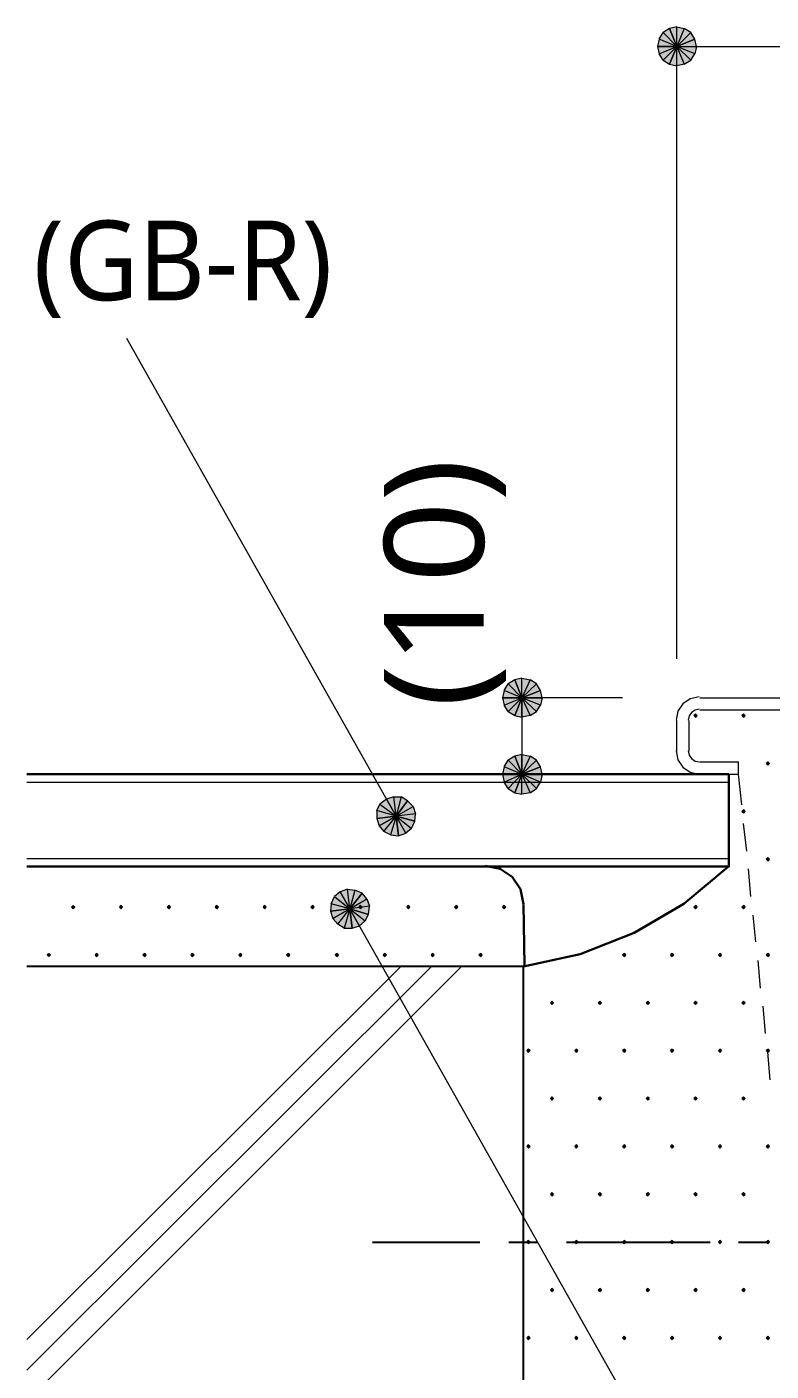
# Model space of a CAD drawing. Header units: millimetres. Extents: x 0 to 420, y 0 to 297.
# Drawn here: x 27.73 to 47.14, y 97.87 to 132.95 of the extents above; entities that cross this region are included whole.
import ezdxf
from ezdxf.enums import TextEntityAlignment as Align

# ---------------------------------------------------------------- set-up
doc = ezdxf.new("R2010")
doc.units = ezdxf.units.MM
doc.styles.add('kst32b', font='NotoSansJP-Variable.ttf')

msp = doc.modelspace()

# ---------------------------------------------------------------- hatches: boundary and pattern name
h = msp.add_hatch(color=7)
h.paths.add_polyline_path([(45.043, 132.8), (44.873, 132.905), (44.683, 132.44), (45.043, 132.8)])
h.paths.add_polyline_path([(44.873, 132.905), (44.683, 132.44), (44.683, 132.948), (44.873, 132.905)])
h.paths.add_polyline_path([(44.683, 132.44), (44.683, 132.948), (44.492, 132.905), (44.683, 132.44)])
h = msp.add_hatch(color=7)
h.paths.add_polyline_path([(44.492, 132.905), (44.323, 132.8), (44.683, 132.44), (44.492, 132.905)])
h.paths.add_polyline_path([(44.323, 132.8), (44.683, 132.44), (44.217, 132.63), (44.323, 132.8)])
h.paths.add_polyline_path([(44.683, 132.44), (44.217, 132.63), (44.175, 132.44), (44.683, 132.44)])
for points in [[(45.148, 132.63), (45.043, 132.8), (44.683, 132.44), (45.148, 132.63)], [(41.127, 115.634), (41.021, 115.803), (40.64, 115.443), (41.127, 115.634)], [(45.17, 115.02), (45.148, 114.998), (45.127, 114.977), (45.148, 114.956), (45.17, 114.935), (45.191, 114.956), (45.212, 114.977), (45.191, 114.998), (45.17, 115.02)], [(46.419, 115.02), (46.397, 114.998), (46.376, 114.977), (46.397, 114.956), (46.419, 114.935), (46.44, 114.956), (46.461, 114.977), (46.44, 114.998), (46.419, 115.02)], [(41.127, 113.644), (41.021, 113.813), (40.64, 113.453), (41.127, 113.644)], [(47.054, 113.771), (47.032, 113.75), (47.011, 113.729), (47.032, 113.707), (47.054, 113.686), (47.075, 113.707), (47.096, 113.729), (47.075, 113.75), (47.054, 113.771)], [(36.851, 112.289), (36.915, 112.099), (37.359, 112.353), (36.851, 112.289)], [(46.419, 112.522), (46.397, 112.501), (46.376, 112.48), (46.397, 112.459), (46.419, 112.437), (46.44, 112.459), (46.461, 112.48), (46.44, 112.501), (46.419, 112.522)], [(47.054, 111.273), (47.032, 111.252), (47.011, 111.231), (47.032, 111.21), (47.054, 111.188), (47.075, 111.21), (47.096, 111.231), (47.075, 111.252), (47.054, 111.273)], [(28.935, 110.024), (28.914, 110.003), (28.893, 109.982), (28.914, 109.961), (28.935, 109.94), (28.956, 109.961), (28.977, 109.982), (28.956, 110.003), (28.935, 110.024)], [(30.184, 110.024), (30.162, 110.003), (30.141, 109.982), (30.162, 109.961), (30.184, 109.94), (30.205, 109.961), (30.226, 109.982), (30.205, 110.003), (30.184, 110.024)], [(31.432, 110.024), (31.411, 110.003), (31.39, 109.982), (31.411, 109.961), (31.432, 109.94), (31.454, 109.961), (31.475, 109.982), (31.454, 110.003), (31.432, 110.024)], [(32.681, 110.024), (32.66, 110.003), (32.639, 109.982), (32.66, 109.961), (32.681, 109.94), (32.703, 109.961), (32.724, 109.982), (32.703, 110.003), (32.681, 110.024)], [(33.93, 110.024), (33.909, 110.003), (33.888, 109.982), (33.909, 109.961), (33.93, 109.94), (33.951, 109.961), (33.973, 109.982), (33.951, 110.003), (33.93, 110.024)], [(35.179, 110.024), (35.158, 110.003), (35.137, 109.982), (35.158, 109.961), (35.179, 109.94), (35.2, 109.961), (35.221, 109.982), (35.2, 110.003), (35.179, 110.024)], [(35.645, 109.876), (35.708, 109.686), (36.153, 109.94), (35.645, 109.876)], [(36.428, 110.024), (36.407, 110.003), (36.386, 109.982), (36.407, 109.961), (36.428, 109.94), (36.449, 109.961), (36.47, 109.982), (36.449, 110.003), (36.428, 110.024)], [(37.677, 110.024), (37.655, 110.003), (37.634, 109.982), (37.655, 109.961), (37.677, 109.94), (37.698, 109.961), (37.719, 109.982), (37.698, 110.003), (37.677, 110.024)], [(38.925, 110.024), (38.904, 110.003), (38.883, 109.982), (38.904, 109.961), (38.925, 109.94), (38.947, 109.961), (38.968, 109.982), (38.947, 110.003), (38.925, 110.024)], [(40.174, 110.024), (40.153, 110.003), (40.132, 109.982), (40.153, 109.961), (40.174, 109.94), (40.196, 109.961), (40.217, 109.982), (40.196, 110.003), (40.174, 110.024)], [(45.17, 110.024), (45.148, 110.003), (45.127, 109.982), (45.148, 109.961), (45.17, 109.94), (45.191, 109.961), (45.212, 109.982), (45.191, 110.003), (45.17, 110.024)], [(46.419, 110.024), (46.397, 110.003), (46.376, 109.982), (46.397, 109.961), (46.419, 109.94), (46.44, 109.961), (46.461, 109.982), (46.44, 110.003), (46.419, 110.024)], [(28.3, 108.775), (28.279, 108.754), (28.257, 108.733), (28.279, 108.712), (28.3, 108.691), (28.321, 108.712), (28.342, 108.733), (28.321, 108.754), (28.3, 108.775)], [(29.549, 108.775), (29.528, 108.754), (29.506, 108.733), (29.528, 108.712), (29.549, 108.691), (29.57, 108.712), (29.591, 108.733), (29.57, 108.754), (29.549, 108.775)], [(30.798, 108.775), (30.776, 108.754), (30.755, 108.733), (30.776, 108.712), (30.798, 108.691), (30.819, 108.712), (30.84, 108.733), (30.819, 108.754), (30.798, 108.775)], [(32.046, 108.775), (32.025, 108.754), (32.004, 108.733), (32.025, 108.712), (32.046, 108.691), (32.068, 108.712), (32.089, 108.733), (32.068, 108.754), (32.046, 108.775)], [(33.295, 108.775), (33.274, 108.754), (33.253, 108.733), (33.274, 108.712), (33.295, 108.691), (33.316, 108.712), (33.337, 108.733), (33.316, 108.754), (33.295, 108.775)], [(34.544, 108.775), (34.523, 108.754), (34.502, 108.733), (34.523, 108.712), (34.544, 108.691), (34.565, 108.712), (34.586, 108.733), (34.565, 108.754), (34.544, 108.775)], [(35.814, 108.775), (35.793, 108.754), (35.772, 108.733), (35.793, 108.712), (35.814, 108.691), (35.835, 108.712), (35.856, 108.733), (35.835, 108.754), (35.814, 108.775)], [(37.063, 108.775), (37.042, 108.754), (37.021, 108.733), (37.042, 108.712), (37.063, 108.691), (37.084, 108.712), (37.105, 108.733), (37.084, 108.754), (37.063, 108.775)], [(38.312, 108.775), (38.291, 108.754), (38.269, 108.733), (38.291, 108.712), (38.312, 108.691), (38.333, 108.712), (38.354, 108.733), (38.333, 108.754), (38.312, 108.775)], [(39.561, 108.775), (39.539, 108.754), (39.518, 108.733), (39.539, 108.712), (39.561, 108.691), (39.582, 108.712), (39.603, 108.733), (39.582, 108.754), (39.561, 108.775)], [(43.307, 108.775), (43.286, 108.754), (43.265, 108.733), (43.286, 108.712), (43.307, 108.691), (43.328, 108.712), (43.349, 108.733), (43.328, 108.754), (43.307, 108.775)], [(44.556, 108.775), (44.535, 108.754), (44.514, 108.733), (44.535, 108.712), (44.556, 108.691), (44.577, 108.712), (44.598, 108.733), (44.577, 108.754), (44.556, 108.775)], [(45.805, 108.775), (45.784, 108.754), (45.762, 108.733), (45.784, 108.712), (45.805, 108.691), (45.826, 108.712), (45.847, 108.733), (45.826, 108.754), (45.805, 108.775)], [(47.054, 108.775), (47.032, 108.754), (47.011, 108.733), (47.032, 108.712), (47.054, 108.691), (47.075, 108.712), (47.096, 108.733), (47.075, 108.754), (47.054, 108.775)], [(41.423, 107.527), (41.402, 107.505), (41.381, 107.484), (41.402, 107.463), (41.423, 107.442), (41.444, 107.463), (41.466, 107.484), (41.444, 107.505), (41.423, 107.527)], [(42.672, 107.527), (42.651, 107.505), (42.63, 107.484), (42.651, 107.463), (42.672, 107.442), (42.693, 107.463), (42.714, 107.484), (42.693, 107.505), (42.672, 107.527)], [(43.921, 107.527), (43.9, 107.505), (43.879, 107.484), (43.9, 107.463), (43.921, 107.442), (43.942, 107.463), (43.963, 107.484), (43.942, 107.505), (43.921, 107.527)], [(45.17, 107.527), (45.148, 107.505), (45.127, 107.484), (45.148, 107.463), (45.17, 107.442), (45.191, 107.463), (45.212, 107.484), (45.191, 107.505), (45.17, 107.527)], [(46.419, 107.527), (46.397, 107.505), (46.376, 107.484), (46.397, 107.463), (46.419, 107.442), (46.44, 107.463), (46.461, 107.484), (46.44, 107.505), (46.419, 107.527)], [(40.809, 106.278), (40.788, 106.257), (40.767, 106.236), (40.788, 106.214), (40.809, 106.193), (40.83, 106.214), (40.852, 106.236), (40.83, 106.257), (40.809, 106.278)], [(42.058, 106.278), (42.037, 106.257), (42.016, 106.236), (42.037, 106.214), (42.058, 106.193), (42.079, 106.214), (42.1, 106.236), (42.079, 106.257), (42.058, 106.278)], [(43.307, 106.278), (43.286, 106.257), (43.265, 106.236), (43.286, 106.214), (43.307, 106.193), (43.328, 106.214), (43.349, 106.236), (43.328, 106.257), (43.307, 106.278)], [(44.556, 106.278), (44.535, 106.257), (44.514, 106.236), (44.535, 106.214), (44.556, 106.193), (44.577, 106.214), (44.598, 106.236), (44.577, 106.257), (44.556, 106.278)], [(45.805, 106.278), (45.784, 106.257), (45.762, 106.236), (45.784, 106.214), (45.805, 106.193), (45.826, 106.214), (45.847, 106.236), (45.826, 106.257), (45.805, 106.278)], [(47.054, 106.278), (47.032, 106.257), (47.011, 106.236), (47.032, 106.214), (47.054, 106.193), (47.075, 106.214), (47.096, 106.236), (47.075, 106.257), (47.054, 106.278)], [(41.423, 105.029), (41.402, 105.008), (41.381, 104.987), (41.402, 104.966), (41.423, 104.944), (41.444, 104.966), (41.466, 104.987), (41.444, 105.008), (41.423, 105.029)], [(42.672, 105.029), (42.651, 105.008), (42.63, 104.987), (42.651, 104.966), (42.672, 104.944), (42.693, 104.966), (42.714, 104.987), (42.693, 105.008), (42.672, 105.029)], [(43.921, 105.029), (43.9, 105.008), (43.879, 104.987), (43.9, 104.966), (43.921, 104.944), (43.942, 104.966), (43.963, 104.987), (43.942, 105.008), (43.921, 105.029)], [(45.17, 105.029), (45.148, 105.008), (45.127, 104.987), (45.148, 104.966), (45.17, 104.944), (45.191, 104.966), (45.212, 104.987), (45.191, 105.008), (45.17, 105.029)], [(46.419, 105.029), (46.397, 105.008), (46.376, 104.987), (46.397, 104.966), (46.419, 104.944), (46.44, 104.966), (46.461, 104.987), (46.44, 105.008), (46.419, 105.029)], [(40.809, 103.78), (40.788, 103.759), (40.767, 103.738), (40.788, 103.717), (40.809, 103.696), (40.83, 103.717), (40.852, 103.738), (40.83, 103.759), (40.809, 103.78)], [(42.058, 103.78), (42.037, 103.759), (42.016, 103.738), (42.037, 103.717), (42.058, 103.696), (42.079, 103.717), (42.1, 103.738), (42.079, 103.759), (42.058, 103.78)], [(43.307, 103.78), (43.286, 103.759), (43.265, 103.738), (43.286, 103.717), (43.307, 103.696), (43.328, 103.717), (43.349, 103.738), (43.328, 103.759), (43.307, 103.78)], [(44.556, 103.78), (44.535, 103.759), (44.514, 103.738), (44.535, 103.717), (44.556, 103.696), (44.577, 103.717), (44.598, 103.738), (44.577, 103.759), (44.556, 103.78)], [(45.805, 103.78), (45.784, 103.759), (45.762, 103.738), (45.784, 103.717), (45.805, 103.696), (45.826, 103.717), (45.847, 103.738), (45.826, 103.759), (45.805, 103.78)], [(47.054, 103.78), (47.032, 103.759), (47.011, 103.738), (47.032, 103.717), (47.054, 103.696), (47.075, 103.717), (47.096, 103.738), (47.075, 103.759), (47.054, 103.78)], [(41.423, 102.531), (41.402, 102.51), (41.381, 102.489), (41.402, 102.468), (41.423, 102.447), (41.444, 102.468), (41.466, 102.489), (41.444, 102.51), (41.423, 102.531)], [(42.672, 102.531), (42.651, 102.51), (42.63, 102.489), (42.651, 102.468), (42.672, 102.447), (42.693, 102.468), (42.714, 102.489), (42.693, 102.51), (42.672, 102.531)], [(43.921, 102.531), (43.9, 102.51), (43.879, 102.489), (43.9, 102.468), (43.921, 102.447), (43.942, 102.468), (43.963, 102.489), (43.942, 102.51), (43.921, 102.531)], [(45.17, 102.531), (45.148, 102.51), (45.127, 102.489), (45.148, 102.468), (45.17, 102.447), (45.191, 102.468), (45.212, 102.489), (45.191, 102.51), (45.17, 102.531)], [(46.419, 102.531), (46.397, 102.51), (46.376, 102.489), (46.397, 102.468), (46.419, 102.447), (46.44, 102.468), (46.461, 102.489), (46.44, 102.51), (46.419, 102.531)], [(40.809, 101.282), (40.788, 101.261), (40.767, 101.24), (40.788, 101.219), (40.809, 101.198), (40.83, 101.219), (40.852, 101.24), (40.83, 101.261), (40.809, 101.282)], [(42.058, 101.282), (42.037, 101.261), (42.016, 101.24), (42.037, 101.219), (42.058, 101.198), (42.079, 101.219), (42.1, 101.24), (42.079, 101.261), (42.058, 101.282)], [(43.307, 101.282), (43.286, 101.261), (43.265, 101.24), (43.286, 101.219), (43.307, 101.198), (43.328, 101.219), (43.349, 101.24), (43.328, 101.261), (43.307, 101.282)], [(44.556, 101.282), (44.535, 101.261), (44.514, 101.24), (44.535, 101.219), (44.556, 101.198), (44.577, 101.219), (44.598, 101.24), (44.577, 101.261), (44.556, 101.282)], [(45.805, 101.282), (45.784, 101.261), (45.762, 101.24), (45.784, 101.219), (45.805, 101.198), (45.826, 101.219), (45.847, 101.24), (45.826, 101.261), (45.805, 101.282)], [(47.054, 101.282), (47.032, 101.261), (47.011, 101.24), (47.032, 101.219), (47.054, 101.198), (47.075, 101.219), (47.096, 101.24), (47.075, 101.261), (47.054, 101.282)], [(41.423, 100.034), (41.402, 100.012), (41.381, 99.991), (41.402, 99.97), (41.423, 99.949), (41.444, 99.97), (41.466, 99.991), (41.444, 100.012), (41.423, 100.034)], [(42.672, 100.034), (42.651, 100.012), (42.63, 99.991), (42.651, 99.97), (42.672, 99.949), (42.693, 99.97), (42.714, 99.991), (42.693, 100.012), (42.672, 100.034)], [(43.921, 100.034), (43.9, 100.012), (43.879, 99.991), (43.9, 99.97), (43.921, 99.949), (43.942, 99.97), (43.963, 99.991), (43.942, 100.012), (43.921, 100.034)], [(45.17, 100.034), (45.148, 100.012), (45.127, 99.991), (45.148, 99.97), (45.17, 99.949), (45.191, 99.97), (45.212, 99.991), (45.191, 100.012), (45.17, 100.034)], [(46.419, 100.034), (46.397, 100.012), (46.376, 99.991), (46.397, 99.97), (46.419, 99.949), (46.44, 99.97), (46.461, 99.991), (46.44, 100.012), (46.419, 100.034)], [(40.809, 98.785), (40.788, 98.764), (40.767, 98.743), (40.788, 98.721), (40.809, 98.7), (40.83, 98.721), (40.852, 98.743), (40.83, 98.764), (40.809, 98.785)], [(42.058, 98.785), (42.037, 98.764), (42.016, 98.743), (42.037, 98.721), (42.058, 98.7), (42.079, 98.721), (42.1, 98.743), (42.079, 98.764), (42.058, 98.785)], [(43.307, 98.785), (43.286, 98.764), (43.265, 98.743), (43.286, 98.721), (43.307, 98.7), (43.328, 98.721), (43.349, 98.743), (43.328, 98.764), (43.307, 98.785)], [(44.556, 98.785), (44.535, 98.764), (44.514, 98.743), (44.535, 98.721), (44.556, 98.7), (44.577, 98.721), (44.598, 98.743), (44.577, 98.764), (44.556, 98.785)], [(45.805, 98.785), (45.784, 98.764), (45.762, 98.743), (45.784, 98.721), (45.805, 98.7), (45.826, 98.721), (45.847, 98.743), (45.826, 98.764), (45.805, 98.785)], [(47.054, 98.785), (47.032, 98.764), (47.011, 98.743), (47.032, 98.721), (47.054, 98.7), (47.075, 98.721), (47.096, 98.743), (47.075, 98.764), (47.054, 98.785)]]:
    msp.add_hatch(color=7).paths.add_polyline_path(points)
h = msp.add_hatch(color=7)
h.paths.add_polyline_path([(45.043, 132.08), (45.148, 132.249), (44.683, 132.44), (45.043, 132.08)])
h.paths.add_polyline_path([(45.148, 132.249), (44.683, 132.44), (45.191, 132.44), (45.148, 132.249)])
h.paths.add_polyline_path([(44.683, 132.44), (45.191, 132.44), (45.148, 132.63), (44.683, 132.44)])
h = msp.add_hatch(color=7)
h.paths.add_polyline_path([(44.175, 132.44), (44.217, 132.249), (44.683, 132.44), (44.175, 132.44)])
h.paths.add_polyline_path([(44.217, 132.249), (44.683, 132.44), (44.323, 132.08), (44.217, 132.249)])
h.paths.add_polyline_path([(44.683, 132.44), (44.323, 132.08), (44.492, 131.974), (44.683, 132.44)])
h = msp.add_hatch(color=7)
h.paths.add_polyline_path([(44.492, 131.974), (44.683, 131.932), (44.683, 132.44), (44.492, 131.974)])
h.paths.add_polyline_path([(44.683, 131.932), (44.683, 132.44), (44.873, 131.974), (44.683, 131.932)])
h.paths.add_polyline_path([(44.683, 132.44), (44.873, 131.974), (45.043, 132.08), (44.683, 132.44)])
h = msp.add_hatch(color=7)
h.paths.add_polyline_path([(40.45, 115.909), (40.28, 115.803), (40.64, 115.443), (40.45, 115.909)])
h.paths.add_polyline_path([(40.28, 115.803), (40.64, 115.443), (40.174, 115.634), (40.28, 115.803)])
h.paths.add_polyline_path([(40.64, 115.443), (40.174, 115.634), (40.132, 115.443), (40.64, 115.443)])
h = msp.add_hatch(color=7)
h.paths.add_polyline_path([(41.021, 115.803), (40.852, 115.909), (40.64, 115.443), (41.021, 115.803)])
h.paths.add_polyline_path([(40.852, 115.909), (40.64, 115.443), (40.64, 115.951), (40.852, 115.909)])
h.paths.add_polyline_path([(40.64, 115.443), (40.64, 115.951), (40.45, 115.909), (40.64, 115.443)])
h = msp.add_hatch(color=7)
h.paths.add_polyline_path([(40.132, 115.443), (40.174, 115.252), (40.64, 115.443), (40.132, 115.443)])
h.paths.add_polyline_path([(40.174, 115.252), (40.64, 115.443), (40.28, 115.083), (40.174, 115.252)])
h.paths.add_polyline_path([(40.64, 115.443), (40.28, 115.083), (40.45, 114.977), (40.64, 115.443)])
h = msp.add_hatch(color=7)
h.paths.add_polyline_path([(40.45, 114.977), (40.64, 114.935), (40.64, 115.443), (40.45, 114.977)])
h.paths.add_polyline_path([(40.64, 114.935), (40.64, 115.443), (40.852, 114.977), (40.64, 114.935)])
h.paths.add_polyline_path([(40.64, 115.443), (40.852, 114.977), (41.021, 115.083), (40.64, 115.443)])
h = msp.add_hatch(color=7)
h.paths.add_polyline_path([(41.021, 115.083), (41.127, 115.252), (40.64, 115.443), (41.021, 115.083)])
h.paths.add_polyline_path([(41.127, 115.252), (40.64, 115.443), (41.169, 115.443), (41.127, 115.252)])
h.paths.add_polyline_path([(40.64, 115.443), (41.169, 115.443), (41.127, 115.634), (40.64, 115.443)])
h = msp.add_hatch(color=7)
h.paths.add_polyline_path([(40.45, 113.919), (40.28, 113.813), (40.64, 113.453), (40.45, 113.919)])
h.paths.add_polyline_path([(40.28, 113.813), (40.64, 113.453), (40.174, 113.644), (40.28, 113.813)])
h.paths.add_polyline_path([(40.64, 113.453), (40.174, 113.644), (40.132, 113.453), (40.64, 113.453)])
h = msp.add_hatch(color=7)
h.paths.add_polyline_path([(41.021, 113.813), (40.852, 113.919), (40.64, 113.453), (41.021, 113.813)])
h.paths.add_polyline_path([(40.852, 113.919), (40.64, 113.453), (40.64, 113.961), (40.852, 113.919)])
h.paths.add_polyline_path([(40.64, 113.453), (40.64, 113.961), (40.45, 113.919), (40.64, 113.453)])
h = msp.add_hatch(color=7)
h.paths.add_polyline_path([(41.021, 113.072), (41.127, 113.242), (40.64, 113.453), (41.021, 113.072)])
h.paths.add_polyline_path([(41.127, 113.242), (40.64, 113.453), (41.169, 113.453), (41.127, 113.242)])
h.paths.add_polyline_path([(40.64, 113.453), (41.169, 113.453), (41.127, 113.644), (40.64, 113.453)])
h = msp.add_hatch(color=7)
h.paths.add_polyline_path([(40.132, 113.453), (40.174, 113.242), (40.64, 113.453), (40.132, 113.453)])
h.paths.add_polyline_path([(40.174, 113.242), (40.64, 113.453), (40.28, 113.072), (40.174, 113.242)])
h.paths.add_polyline_path([(40.64, 113.453), (40.28, 113.072), (40.45, 112.966), (40.64, 113.453)])
h = msp.add_hatch(color=7)
h.paths.add_polyline_path([(40.45, 112.966), (40.64, 112.924), (40.64, 113.453), (40.45, 112.966)])
h.paths.add_polyline_path([(40.64, 112.924), (40.64, 113.453), (40.852, 112.966), (40.64, 112.924)])
h.paths.add_polyline_path([(40.64, 113.453), (40.852, 112.966), (41.021, 113.072), (40.64, 113.453)])
h = msp.add_hatch(color=7)
h.paths.add_polyline_path([(37.105, 112.797), (36.936, 112.67), (37.359, 112.353), (37.105, 112.797)])
h.paths.add_polyline_path([(36.936, 112.67), (37.359, 112.353), (36.851, 112.501), (36.936, 112.67)])
h.paths.add_polyline_path([(37.359, 112.353), (36.851, 112.501), (36.851, 112.289), (37.359, 112.353)])
h = msp.add_hatch(color=7)
h.paths.add_polyline_path([(37.655, 112.755), (37.486, 112.861), (37.359, 112.353), (37.655, 112.755)])
h.paths.add_polyline_path([(37.486, 112.861), (37.359, 112.353), (37.296, 112.861), (37.486, 112.861)])
h.paths.add_polyline_path([(37.359, 112.353), (37.296, 112.861), (37.105, 112.797), (37.359, 112.353)])
h = msp.add_hatch(color=7)
h.paths.add_polyline_path([(37.846, 112.226), (37.867, 112.416), (37.359, 112.353), (37.846, 112.226)])
h.paths.add_polyline_path([(37.867, 112.416), (37.359, 112.353), (37.804, 112.607), (37.867, 112.416)])
h.paths.add_polyline_path([(37.359, 112.353), (37.804, 112.607), (37.655, 112.755), (37.359, 112.353)])
h = msp.add_hatch(color=7)
h.paths.add_polyline_path([(36.915, 112.099), (37.042, 111.95), (37.359, 112.353), (36.915, 112.099)])
h.paths.add_polyline_path([(37.042, 111.95), (37.359, 112.353), (37.211, 111.866), (37.042, 111.95)])
h.paths.add_polyline_path([(37.359, 112.353), (37.211, 111.866), (37.423, 111.845), (37.359, 112.353)])
h = msp.add_hatch(color=7)
h.paths.add_polyline_path([(37.423, 111.845), (37.613, 111.908), (37.359, 112.353), (37.423, 111.845)])
h.paths.add_polyline_path([(37.613, 111.908), (37.359, 112.353), (37.761, 112.035), (37.613, 111.908)])
h.paths.add_polyline_path([(37.359, 112.353), (37.761, 112.035), (37.846, 112.226), (37.359, 112.353)])
h = msp.add_hatch(color=7)
h.paths.add_polyline_path([(35.899, 110.384), (35.75, 110.257), (36.153, 109.94), (35.899, 110.384)])
h.paths.add_polyline_path([(35.75, 110.257), (36.153, 109.94), (35.666, 110.067), (35.75, 110.257)])
h.paths.add_polyline_path([(36.153, 109.94), (35.666, 110.067), (35.645, 109.876), (36.153, 109.94)])
h = msp.add_hatch(color=7)
h.paths.add_polyline_path([(36.47, 110.342), (36.28, 110.427), (36.153, 109.94), (36.47, 110.342)])
h.paths.add_polyline_path([(36.28, 110.427), (36.153, 109.94), (36.089, 110.448), (36.28, 110.427)])
h.paths.add_polyline_path([(36.153, 109.94), (36.089, 110.448), (35.899, 110.384), (36.153, 109.94)])
h = msp.add_hatch(color=7)
h.paths.add_polyline_path([(36.639, 109.791), (36.661, 110.003), (36.153, 109.94), (36.639, 109.791)])
h.paths.add_polyline_path([(36.661, 110.003), (36.153, 109.94), (36.597, 110.194), (36.661, 110.003)])
h.paths.add_polyline_path([(36.153, 109.94), (36.597, 110.194), (36.47, 110.342), (36.153, 109.94)])
h = msp.add_hatch(color=7)
h.paths.add_polyline_path([(35.708, 109.686), (35.835, 109.537), (36.153, 109.94), (35.708, 109.686)])
h.paths.add_polyline_path([(35.835, 109.537), (36.153, 109.94), (36.005, 109.432), (35.835, 109.537)])
h.paths.add_polyline_path([(36.153, 109.94), (36.005, 109.432), (36.216, 109.432), (36.153, 109.94)])
h = msp.add_hatch(color=7)
h.paths.add_polyline_path([(36.216, 109.432), (36.407, 109.495), (36.153, 109.94), (36.216, 109.432)])
h.paths.add_polyline_path([(36.407, 109.495), (36.153, 109.94), (36.555, 109.622), (36.407, 109.495)])
h.paths.add_polyline_path([(36.153, 109.94), (36.555, 109.622), (36.639, 109.791), (36.153, 109.94)])

# ---------------------------------------------------------------- linework, layer by layer
at = {"lineweight": 0}
for points in [[(44.683, 132.44), (44.683, 132.948), (44.492, 132.905)], [(44.873, 132.905), (44.683, 132.44), (44.683, 132.948)], [(44.683, 132.44), (44.217, 132.63), (44.175, 132.44)], [(44.323, 132.8), (44.683, 132.44), (44.217, 132.63)], [(44.492, 132.905), (44.323, 132.8), (44.683, 132.44)], [(45.043, 132.8), (44.873, 132.905), (44.683, 132.44)], [(45.148, 132.63), (45.043, 132.8), (44.683, 132.44)], [(44.683, 132.44), (45.191, 132.44), (45.148, 132.63)], [(44.175, 132.44), (44.217, 132.249), (44.683, 132.44)], [(44.217, 132.249), (44.683, 132.44), (44.323, 132.08)], [(44.683, 132.44), (44.323, 132.08), (44.492, 131.974)], [(44.492, 131.974), (44.683, 131.932), (44.683, 132.44)], [(44.683, 131.932), (44.683, 132.44), (44.873, 131.974)], [(44.683, 132.44), (44.873, 131.974), (45.043, 132.08)], [(45.043, 132.08), (45.148, 132.249), (44.683, 132.44)], [(45.148, 132.249), (44.683, 132.44), (45.191, 132.44)], [(40.28, 115.803), (40.64, 115.443), (40.174, 115.634)], [(40.45, 115.909), (40.28, 115.803), (40.64, 115.443)], [(40.64, 115.443), (40.64, 115.951), (40.45, 115.909)], [(40.852, 115.909), (40.64, 115.443), (40.64, 115.951)], [(41.021, 115.803), (40.852, 115.909), (40.64, 115.443)], [(41.127, 115.634), (41.021, 115.803), (40.64, 115.443)], [(40.64, 115.443), (40.174, 115.634), (40.132, 115.443)], [(40.132, 115.443), (40.174, 115.252), (40.64, 115.443)], [(40.174, 115.252), (40.64, 115.443), (40.28, 115.083)], [(40.64, 115.443), (40.28, 115.083), (40.45, 114.977)], [(40.45, 114.977), (40.64, 114.935), (40.64, 115.443)], [(40.64, 115.443), (41.169, 115.443), (41.127, 115.634)], [(40.64, 114.935), (40.64, 115.443), (40.852, 114.977)], [(40.64, 115.443), (40.852, 114.977), (41.021, 115.083)], [(41.021, 115.083), (41.127, 115.252), (40.64, 115.443)], [(41.127, 115.252), (40.64, 115.443), (41.169, 115.443)], [(45.17, 115.02), (45.148, 114.998), (45.127, 114.977), (45.148, 114.956), (45.17, 114.935), (45.191, 114.956), (45.212, 114.977), (45.191, 114.998)], [(46.419, 115.02), (46.397, 114.998), (46.376, 114.977), (46.397, 114.956), (46.419, 114.935), (46.44, 114.956), (46.461, 114.977), (46.44, 114.998)], [(40.64, 113.453), (40.174, 113.644), (40.132, 113.453)], [(40.28, 113.813), (40.64, 113.453), (40.174, 113.644)], [(40.45, 113.919), (40.28, 113.813), (40.64, 113.453)], [(40.64, 113.453), (40.64, 113.961), (40.45, 113.919)], [(40.852, 113.919), (40.64, 113.453), (40.64, 113.961)], [(41.021, 113.813), (40.852, 113.919), (40.64, 113.453)], [(41.127, 113.644), (41.021, 113.813), (40.64, 113.453)], [(40.64, 113.453), (41.169, 113.453), (41.127, 113.644)], [(47.054, 113.771), (47.032, 113.75), (47.011, 113.729), (47.032, 113.707), (47.054, 113.686), (47.075, 113.707), (47.096, 113.729), (47.075, 113.75)], [(40.132, 113.453), (40.174, 113.242), (40.64, 113.453)], [(40.174, 113.242), (40.64, 113.453), (40.28, 113.072)], [(40.64, 113.453), (40.28, 113.072), (40.45, 112.966)], [(40.45, 112.966), (40.64, 112.924), (40.64, 113.453)], [(40.64, 112.924), (40.64, 113.453), (40.852, 112.966)], [(40.64, 113.453), (40.852, 112.966), (41.021, 113.072)], [(41.021, 113.072), (41.127, 113.242), (40.64, 113.453)], [(41.127, 113.242), (40.64, 113.453), (41.169, 113.453)], [(36.936, 112.67), (37.359, 112.353), (36.851, 112.501)], [(37.105, 112.797), (36.936, 112.67), (37.359, 112.353)], [(37.359, 112.353), (37.296, 112.861), (37.105, 112.797)], [(37.486, 112.861), (37.359, 112.353), (37.296, 112.861)], [(37.655, 112.755), (37.486, 112.861), (37.359, 112.353)], [(37.359, 112.353), (37.804, 112.607), (37.655, 112.755)], [(37.867, 112.416), (37.359, 112.353), (37.804, 112.607)], [(37.359, 112.353), (36.851, 112.501), (36.851, 112.289)], [(36.851, 112.289), (36.915, 112.099), (37.359, 112.353)], [(36.915, 112.099), (37.042, 111.95), (37.359, 112.353)], [(37.042, 111.95), (37.359, 112.353), (37.211, 111.866)], [(37.359, 112.353), (37.211, 111.866), (37.423, 111.845)], [(37.846, 112.226), (37.867, 112.416), (37.359, 112.353)], [(37.423, 111.845), (37.613, 111.908), (37.359, 112.353)], [(37.613, 111.908), (37.359, 112.353), (37.761, 112.035)], [(37.359, 112.353), (37.761, 112.035), (37.846, 112.226)], [(46.419, 112.522), (46.397, 112.501), (46.376, 112.48), (46.397, 112.459), (46.419, 112.437), (46.44, 112.459), (46.461, 112.48), (46.44, 112.501)], [(47.054, 111.273), (47.032, 111.252), (47.011, 111.231), (47.032, 111.21), (47.054, 111.188), (47.075, 111.21), (47.096, 111.231), (47.075, 111.252)], [(35.75, 110.257), (36.153, 109.94), (35.666, 110.067)], [(35.899, 110.384), (35.75, 110.257), (36.153, 109.94)], [(36.153, 109.94), (36.089, 110.448), (35.899, 110.384)], [(36.28, 110.427), (36.153, 109.94), (36.089, 110.448)], [(36.47, 110.342), (36.28, 110.427), (36.153, 109.94)], [(36.153, 109.94), (36.597, 110.194), (36.47, 110.342)], [(36.661, 110.003), (36.153, 109.94), (36.597, 110.194)], [(28.935, 110.024), (28.914, 110.003), (28.893, 109.982), (28.914, 109.961), (28.935, 109.94), (28.956, 109.961), (28.977, 109.982), (28.956, 110.003)], [(30.184, 110.024), (30.162, 110.003), (30.141, 109.982), (30.162, 109.961), (30.184, 109.94), (30.205, 109.961), (30.226, 109.982), (30.205, 110.003)], [(31.432, 110.024), (31.411, 110.003), (31.39, 109.982), (31.411, 109.961), (31.432, 109.94), (31.454, 109.961), (31.475, 109.982), (31.454, 110.003)], [(32.681, 110.024), (32.66, 110.003), (32.639, 109.982), (32.66, 109.961), (32.681, 109.94), (32.703, 109.961), (32.724, 109.982), (32.703, 110.003)], [(33.93, 110.024), (33.909, 110.003), (33.888, 109.982), (33.909, 109.961), (33.93, 109.94), (33.951, 109.961), (33.973, 109.982), (33.951, 110.003)], [(35.179, 110.024), (35.158, 110.003), (35.137, 109.982), (35.158, 109.961), (35.179, 109.94), (35.2, 109.961), (35.221, 109.982), (35.2, 110.003)], [(36.153, 109.94), (35.666, 110.067), (35.645, 109.876)], [(35.645, 109.876), (35.708, 109.686), (36.153, 109.94)], [(35.708, 109.686), (35.835, 109.537), (36.153, 109.94)], [(35.835, 109.537), (36.153, 109.94), (36.005, 109.432)], [(36.153, 109.94), (36.005, 109.432), (36.216, 109.432)], [(36.639, 109.791), (36.661, 110.003), (36.153, 109.94)], [(36.216, 109.432), (36.407, 109.495), (36.153, 109.94)], [(36.407, 109.495), (36.153, 109.94), (36.555, 109.622)], [(36.153, 109.94), (36.555, 109.622), (36.639, 109.791)], [(36.428, 110.024), (36.407, 110.003), (36.386, 109.982), (36.407, 109.961), (36.428, 109.94), (36.449, 109.961), (36.47, 109.982), (36.449, 110.003)], [(37.677, 110.024), (37.655, 110.003), (37.634, 109.982), (37.655, 109.961), (37.677, 109.94), (37.698, 109.961), (37.719, 109.982), (37.698, 110.003)], [(38.925, 110.024), (38.904, 110.003), (38.883, 109.982), (38.904, 109.961), (38.925, 109.94), (38.947, 109.961), (38.968, 109.982), (38.947, 110.003)], [(40.174, 110.024), (40.153, 110.003), (40.132, 109.982), (40.153, 109.961), (40.174, 109.94), (40.196, 109.961), (40.217, 109.982), (40.196, 110.003)], [(45.17, 110.024), (45.148, 110.003), (45.127, 109.982), (45.148, 109.961), (45.17, 109.94), (45.191, 109.961), (45.212, 109.982), (45.191, 110.003)], [(46.419, 110.024), (46.397, 110.003), (46.376, 109.982), (46.397, 109.961), (46.419, 109.94), (46.44, 109.961), (46.461, 109.982), (46.44, 110.003)], [(28.3, 108.775), (28.279, 108.754), (28.257, 108.733), (28.279, 108.712), (28.3, 108.691), (28.321, 108.712), (28.342, 108.733), (28.321, 108.754)], [(29.549, 108.775), (29.528, 108.754), (29.506, 108.733), (29.528, 108.712), (29.549, 108.691), (29.57, 108.712), (29.591, 108.733), (29.57, 108.754)], [(30.798, 108.775), (30.776, 108.754), (30.755, 108.733), (30.776, 108.712), (30.798, 108.691), (30.819, 108.712), (30.84, 108.733), (30.819, 108.754)], [(32.046, 108.775), (32.025, 108.754), (32.004, 108.733), (32.025, 108.712), (32.046, 108.691), (32.068, 108.712), (32.089, 108.733), (32.068, 108.754)], [(33.295, 108.775), (33.274, 108.754), (33.253, 108.733), (33.274, 108.712), (33.295, 108.691), (33.316, 108.712), (33.337, 108.733), (33.316, 108.754)], [(34.544, 108.775), (34.523, 108.754), (34.502, 108.733), (34.523, 108.712), (34.544, 108.691), (34.565, 108.712), (34.586, 108.733), (34.565, 108.754)], [(35.814, 108.775), (35.793, 108.754), (35.772, 108.733), (35.793, 108.712), (35.814, 108.691), (35.835, 108.712), (35.856, 108.733), (35.835, 108.754)], [(37.063, 108.775), (37.042, 108.754), (37.021, 108.733), (37.042, 108.712), (37.063, 108.691), (37.084, 108.712), (37.105, 108.733), (37.084, 108.754)], [(38.312, 108.775), (38.291, 108.754), (38.269, 108.733), (38.291, 108.712), (38.312, 108.691), (38.333, 108.712), (38.354, 108.733), (38.333, 108.754)], [(39.561, 108.775), (39.539, 108.754), (39.518, 108.733), (39.539, 108.712), (39.561, 108.691), (39.582, 108.712), (39.603, 108.733), (39.582, 108.754)], [(43.307, 108.775), (43.286, 108.754), (43.265, 108.733), (43.286, 108.712), (43.307, 108.691), (43.328, 108.712), (43.349, 108.733), (43.328, 108.754)], [(44.556, 108.775), (44.535, 108.754), (44.514, 108.733), (44.535, 108.712), (44.556, 108.691), (44.577, 108.712), (44.598, 108.733), (44.577, 108.754)], [(45.805, 108.775), (45.784, 108.754), (45.762, 108.733), (45.784, 108.712), (45.805, 108.691), (45.826, 108.712), (45.847, 108.733), (45.826, 108.754)], [(47.054, 108.775), (47.032, 108.754), (47.011, 108.733), (47.032, 108.712), (47.054, 108.691), (47.075, 108.712), (47.096, 108.733), (47.075, 108.754)], [(41.423, 107.527), (41.402, 107.505), (41.381, 107.484), (41.402, 107.463), (41.423, 107.442), (41.444, 107.463), (41.466, 107.484), (41.444, 107.505)], [(42.672, 107.527), (42.651, 107.505), (42.63, 107.484), (42.651, 107.463), (42.672, 107.442), (42.693, 107.463), (42.714, 107.484), (42.693, 107.505)], [(43.921, 107.527), (43.9, 107.505), (43.879, 107.484), (43.9, 107.463), (43.921, 107.442), (43.942, 107.463), (43.963, 107.484), (43.942, 107.505)], [(45.17, 107.527), (45.148, 107.505), (45.127, 107.484), (45.148, 107.463), (45.17, 107.442), (45.191, 107.463), (45.212, 107.484), (45.191, 107.505)], [(46.419, 107.527), (46.397, 107.505), (46.376, 107.484), (46.397, 107.463), (46.419, 107.442), (46.44, 107.463), (46.461, 107.484), (46.44, 107.505)], [(40.809, 106.278), (40.788, 106.257), (40.767, 106.236), (40.788, 106.214), (40.809, 106.193), (40.83, 106.214), (40.852, 106.236), (40.83, 106.257)], [(42.058, 106.278), (42.037, 106.257), (42.016, 106.236), (42.037, 106.214), (42.058, 106.193), (42.079, 106.214), (42.1, 106.236), (42.079, 106.257)], [(43.307, 106.278), (43.286, 106.257), (43.265, 106.236), (43.286, 106.214), (43.307, 106.193), (43.328, 106.214), (43.349, 106.236), (43.328, 106.257)], [(44.556, 106.278), (44.535, 106.257), (44.514, 106.236), (44.535, 106.214), (44.556, 106.193), (44.577, 106.214), (44.598, 106.236), (44.577, 106.257)], [(45.805, 106.278), (45.784, 106.257), (45.762, 106.236), (45.784, 106.214), (45.805, 106.193), (45.826, 106.214), (45.847, 106.236), (45.826, 106.257)], [(47.054, 106.278), (47.032, 106.257), (47.011, 106.236), (47.032, 106.214), (47.054, 106.193), (47.075, 106.214), (47.096, 106.236), (47.075, 106.257)], [(41.423, 105.029), (41.402, 105.008), (41.381, 104.987), (41.402, 104.966), (41.423, 104.944), (41.444, 104.966), (41.466, 104.987), (41.444, 105.008)], [(42.672, 105.029), (42.651, 105.008), (42.63, 104.987), (42.651, 104.966), (42.672, 104.944), (42.693, 104.966), (42.714, 104.987), (42.693, 105.008)], [(43.921, 105.029), (43.9, 105.008), (43.879, 104.987), (43.9, 104.966), (43.921, 104.944), (43.942, 104.966), (43.963, 104.987), (43.942, 105.008)], [(45.17, 105.029), (45.148, 105.008), (45.127, 104.987), (45.148, 104.966), (45.17, 104.944), (45.191, 104.966), (45.212, 104.987), (45.191, 105.008)], [(46.419, 105.029), (46.397, 105.008), (46.376, 104.987), (46.397, 104.966), (46.419, 104.944), (46.44, 104.966), (46.461, 104.987), (46.44, 105.008)], [(40.809, 103.78), (40.788, 103.759), (40.767, 103.738), (40.788, 103.717), (40.809, 103.696), (40.83, 103.717), (40.852, 103.738), (40.83, 103.759)], [(42.058, 103.78), (42.037, 103.759), (42.016, 103.738), (42.037, 103.717), (42.058, 103.696), (42.079, 103.717), (42.1, 103.738), (42.079, 103.759)], [(43.307, 103.78), (43.286, 103.759), (43.265, 103.738), (43.286, 103.717), (43.307, 103.696), (43.328, 103.717), (43.349, 103.738), (43.328, 103.759)], [(44.556, 103.78), (44.535, 103.759), (44.514, 103.738), (44.535, 103.717), (44.556, 103.696), (44.577, 103.717), (44.598, 103.738), (44.577, 103.759)], [(45.805, 103.78), (45.784, 103.759), (45.762, 103.738), (45.784, 103.717), (45.805, 103.696), (45.826, 103.717), (45.847, 103.738), (45.826, 103.759)], [(47.054, 103.78), (47.032, 103.759), (47.011, 103.738), (47.032, 103.717), (47.054, 103.696), (47.075, 103.717), (47.096, 103.738), (47.075, 103.759)], [(41.423, 102.531), (41.402, 102.51), (41.381, 102.489), (41.402, 102.468), (41.423, 102.447), (41.444, 102.468), (41.466, 102.489), (41.444, 102.51)], [(42.672, 102.531), (42.651, 102.51), (42.63, 102.489), (42.651, 102.468), (42.672, 102.447), (42.693, 102.468), (42.714, 102.489), (42.693, 102.51)], [(43.921, 102.531), (43.9, 102.51), (43.879, 102.489), (43.9, 102.468), (43.921, 102.447), (43.942, 102.468), (43.963, 102.489), (43.942, 102.51)], [(45.17, 102.531), (45.148, 102.51), (45.127, 102.489), (45.148, 102.468), (45.17, 102.447), (45.191, 102.468), (45.212, 102.489), (45.191, 102.51)], [(46.419, 102.531), (46.397, 102.51), (46.376, 102.489), (46.397, 102.468), (46.419, 102.447), (46.44, 102.468), (46.461, 102.489), (46.44, 102.51)], [(40.809, 101.282), (40.788, 101.261), (40.767, 101.24), (40.788, 101.219), (40.809, 101.198), (40.83, 101.219), (40.852, 101.24), (40.83, 101.261)], [(42.058, 101.282), (42.037, 101.261), (42.016, 101.24), (42.037, 101.219), (42.058, 101.198), (42.079, 101.219), (42.1, 101.24), (42.079, 101.261)], [(43.307, 101.282), (43.286, 101.261), (43.265, 101.24), (43.286, 101.219), (43.307, 101.198), (43.328, 101.219), (43.349, 101.24), (43.328, 101.261)], [(44.556, 101.282), (44.535, 101.261), (44.514, 101.24), (44.535, 101.219), (44.556, 101.198), (44.577, 101.219), (44.598, 101.24), (44.577, 101.261)], [(45.805, 101.282), (45.784, 101.261), (45.762, 101.24), (45.784, 101.219), (45.805, 101.198), (45.826, 101.219), (45.847, 101.24), (45.826, 101.261)], [(47.054, 101.282), (47.032, 101.261), (47.011, 101.24), (47.032, 101.219), (47.054, 101.198), (47.075, 101.219), (47.096, 101.24), (47.075, 101.261)], [(41.423, 100.034), (41.402, 100.012), (41.381, 99.991), (41.402, 99.97), (41.423, 99.949), (41.444, 99.97), (41.466, 99.991), (41.444, 100.012)], [(42.672, 100.034), (42.651, 100.012), (42.63, 99.991), (42.651, 99.97), (42.672, 99.949), (42.693, 99.97), (42.714, 99.991), (42.693, 100.012)], [(43.921, 100.034), (43.9, 100.012), (43.879, 99.991), (43.9, 99.97), (43.921, 99.949), (43.942, 99.97), (43.963, 99.991), (43.942, 100.012)], [(45.17, 100.034), (45.148, 100.012), (45.127, 99.991), (45.148, 99.97), (45.17, 99.949), (45.191, 99.97), (45.212, 99.991), (45.191, 100.012)], [(46.419, 100.034), (46.397, 100.012), (46.376, 99.991), (46.397, 99.97), (46.419, 99.949), (46.44, 99.97), (46.461, 99.991), (46.44, 100.012)], [(40.809, 98.785), (40.788, 98.764), (40.767, 98.743), (40.788, 98.721), (40.809, 98.7), (40.83, 98.721), (40.852, 98.743), (40.83, 98.764)], [(42.058, 98.785), (42.037, 98.764), (42.016, 98.743), (42.037, 98.721), (42.058, 98.7), (42.079, 98.721), (42.1, 98.743), (42.079, 98.764)], [(43.307, 98.785), (43.286, 98.764), (43.265, 98.743), (43.286, 98.721), (43.307, 98.7), (43.328, 98.721), (43.349, 98.743), (43.328, 98.764)], [(44.556, 98.785), (44.535, 98.764), (44.514, 98.743), (44.535, 98.721), (44.556, 98.7), (44.577, 98.721), (44.598, 98.743), (44.577, 98.764)], [(45.805, 98.785), (45.784, 98.764), (45.762, 98.743), (45.784, 98.721), (45.805, 98.7), (45.826, 98.721), (45.847, 98.743), (45.826, 98.764)], [(47.054, 98.785), (47.032, 98.764), (47.011, 98.743), (47.032, 98.721), (47.054, 98.7), (47.075, 98.721), (47.096, 98.743), (47.075, 98.764)]]:
    msp.add_lwpolyline(points, close=True, dxfattribs=at)
at = {"lineweight": 13}
for points in [[(44.683, 116.459), (44.683, 132.44)], [(44.683, 132.44), (49.678, 132.44), (50.292, 132.44)], [(37.359, 112.353), (30.332, 124.82)], [(43.265, 115.443), (40.64, 115.443)], [(40.64, 115.443), (40.64, 113.453)], [(45.265, 115.464), (45.03, 115.417), (44.838, 115.287), (44.709, 115.096), (44.662, 114.861)], [(45.275, 115.443), (49.086, 115.443)], [(45.265, 115.147), (45.154, 115.124), (45.063, 115.063), (45.002, 114.972), (44.979, 114.861)], [(45.275, 115.125), (49.086, 115.125)], [(44.683, 114.046), (44.683, 114.85)], [(45, 114.046), (45, 114.85)], [(44.662, 114.057), (44.709, 113.822), (44.838, 113.63), (45.03, 113.501), (45.265, 113.453)], [(44.979, 114.057), (45.002, 113.945), (45.063, 113.855), (45.154, 113.793), (45.265, 113.771)], [(45.275, 113.771), (46.291, 113.771)], [(46.291, 113.453), (46.291, 113.771)], [(45.275, 113.453), (46.291, 113.453)], [(46.376, 112.649), (46.291, 113.453)], [(27.728, 113.242), (46.037, 113.242)], [(46.503, 111.443), (46.419, 112.162)], [(27.728, 111.252), (46.037, 111.252)], [(46.609, 110.257), (46.546, 110.977)], [(49.742, 85.81), (36.153, 109.94)], [(46.736, 109.072), (46.673, 109.77)], [(39.074, 108.437), (27.728, 97.091)], [(38.291, 108.437), (27.728, 97.896)], [(37.486, 108.437), (27.728, 98.7)], [(46.863, 107.865), (46.8, 108.585)], [(46.99, 106.68), (46.927, 107.4)], [(47.117, 105.473), (47.054, 106.193)]]:
    msp.add_lwpolyline(points, dxfattribs=at)
at = {"lineweight": 30}
for points in [[(27.728, 113.453), (46.037, 113.453)], [(27.728, 111.04), (46.037, 111.04), (46.037, 113.453)], [(40.682, 110.056), (40.603, 110.447), (40.388, 110.767), (40.068, 110.983), (39.677, 111.062)], [(40.68, 108.436), (42.162, 108.757), (43.565, 109.306), (44.864, 110.071), (46.031, 111.038)], [(40.682, 110.046), (40.704, 108.458)]]:
    msp.add_lwpolyline(points, dxfattribs=at)
at = {"lineweight": 25}
for points in [[(27.728, 108.437), (40.682, 108.437)], [(27.728, 87.439), (40.682, 87.439), (40.682, 108.437)], [(36.745, 101.24), (39.539, 101.24)], [(40.301, 101.24), (41.042, 101.24)], [(41.804, 101.24), (45.551, 101.24)], [(46.291, 101.24), (47.054, 101.24)]]:
    msp.add_lwpolyline(points, dxfattribs=at)

# ---------------------------------------------------------------- texts
at = {"style": 'kst32b'}
for s, height, p, p2 in [('(GB-R)', 2.0791, (27.898, 125.815), (35.694, 125.815)), ('(10)', 2.5989, (39.645, 115.189), (39.645, 121.686))]:
    msp.add_text(s, height=height, dxfattribs=at).set_placement(p, p2, align=Align.FIT)

doc.saveas('drawing.dxf')
